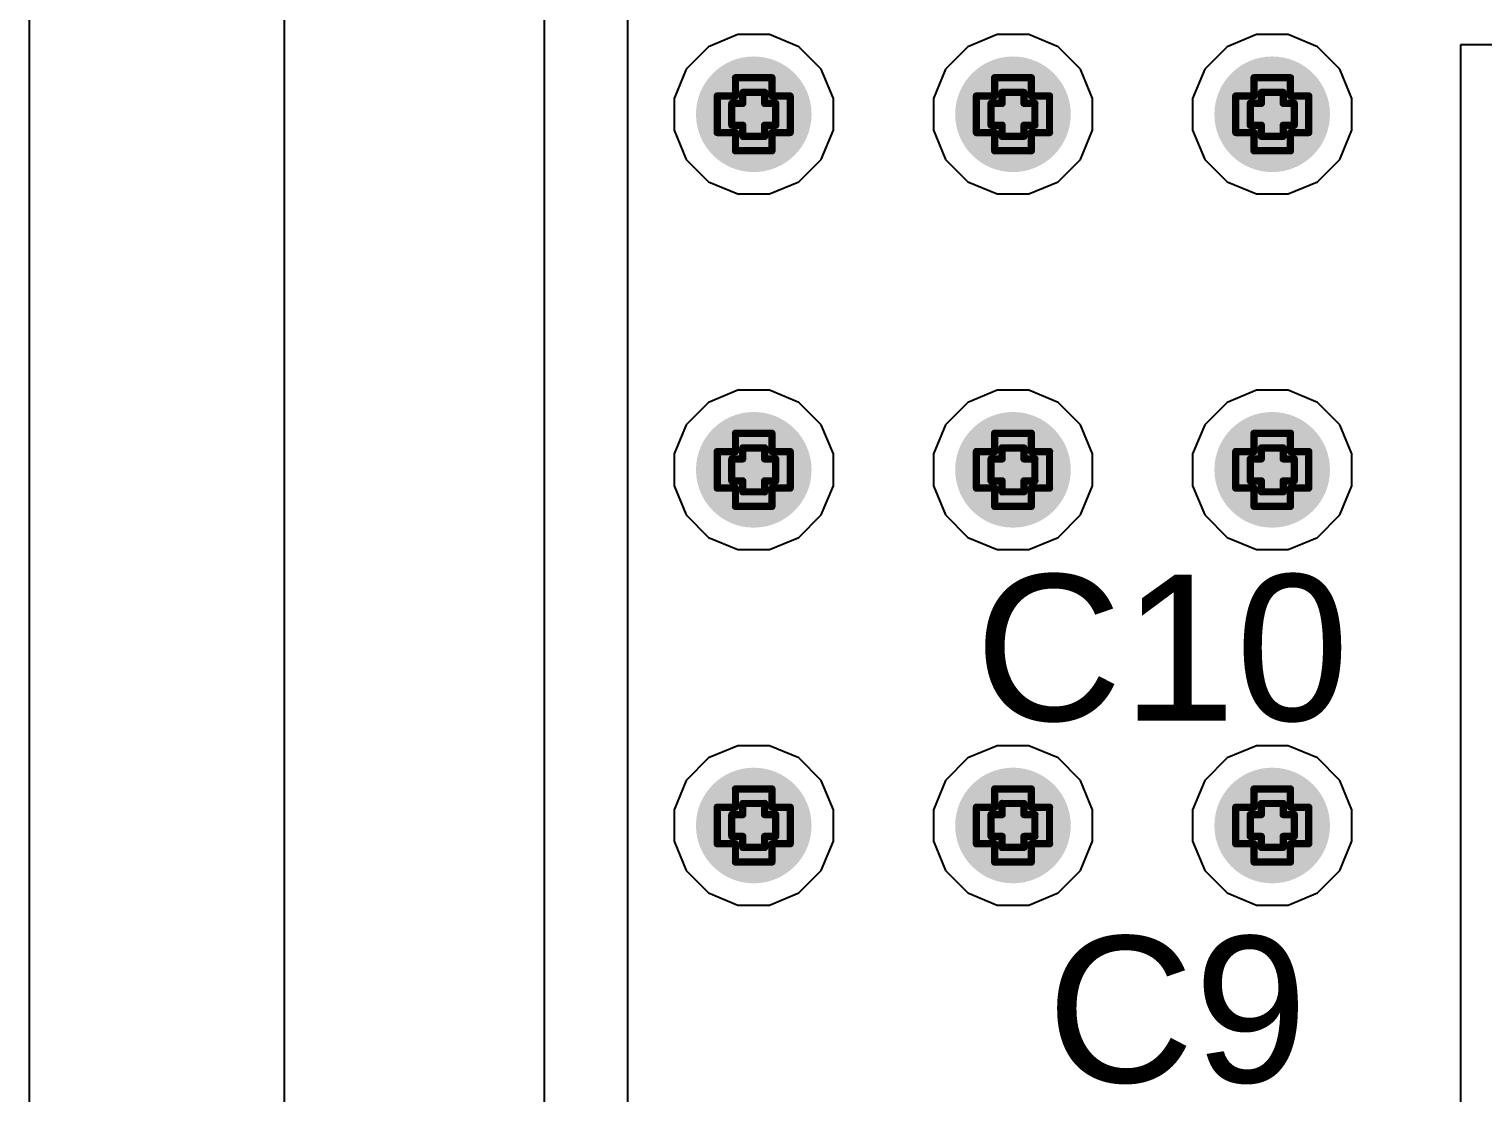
# Model space of a CAD drawing. Header units: inches. Extents: x -7 to 5163, y -3 to 5149.
# Drawn here: x 17.86 to 27.97, y 152.25 to 159.65 of the extents above; entities that cross this region are included whole.
import ezdxf

# ---------------------------------------------------------------- set-up
doc = ezdxf.new("R2010")
doc.units = ezdxf.units.IN
for name, color, linetype in [('Bottom Layer', 5, 'Continuous'), ('Bottom Solder', 6, 'Continuous'), ('Drill Drawing', 1, 'Continuous'), ('GND', 76, 'Continuous'), ('PWR', 16, 'Continuous'), ('Top Layer', 1, 'Continuous'), ('Top Overlay', 2, 'Continuous'), ('Top Solder', 216, 'Continuous'), ('Via Holes', 16, 'Continuous')]:
    doc.layers.add(name, color=color, linetype=linetype)
doc.styles.add('Arial', font='', dxfattribs={"height": 0.2})
doc.styles.get('Arial').set_extended_font_data('Arial')

msp = doc.modelspace()

# ---------------------------------------------------------------- hatches: boundary and pattern name
at = {"layer": 'Bottom Layer'}
h = msp.add_hatch(color=5, dxfattribs=at)
edge = h.paths.add_edge_path()
edge.add_arc((22.897, 159.055), 0.3, 0, 360)
h = msp.add_hatch(color=5, dxfattribs=at)
edge = h.paths.add_edge_path()
edge.add_arc((24.7, 159.055), 0.3, 0, 360)
h = msp.add_hatch(color=5, dxfattribs=at)
edge = h.paths.add_edge_path()
edge.add_arc((26.503, 159.055), 0.3, 0, 360)
h = msp.add_hatch(color=5, dxfattribs=at)
edge = h.paths.add_edge_path()
edge.add_arc((22.897, 156.583), 0.3, 0, 360)
h = msp.add_hatch(color=5, dxfattribs=at)
edge = h.paths.add_edge_path()
edge.add_arc((24.7, 156.583), 0.3, 0, 360)
h = msp.add_hatch(color=5, dxfattribs=at)
edge = h.paths.add_edge_path()
edge.add_arc((26.503, 156.583), 0.3, 0, 360)
h = msp.add_hatch(color=5, dxfattribs=at)
edge = h.paths.add_edge_path()
edge.add_arc((22.897, 154.11), 0.3, 0, 360)
h = msp.add_hatch(color=5, dxfattribs=at)
edge = h.paths.add_edge_path()
edge.add_arc((24.7, 154.11), 0.3, 0, 360)
h = msp.add_hatch(color=5, dxfattribs=at)
edge = h.paths.add_edge_path()
edge.add_arc((26.503, 154.11), 0.3, 0, 360)
at = {"layer": 'Bottom Solder'}
h = msp.add_hatch(color=6, dxfattribs=at)
edge = h.paths.add_edge_path()
edge.add_arc((22.897, 159.055), 0.402, 0, 360)
h = msp.add_hatch(color=6, dxfattribs=at)
edge = h.paths.add_edge_path()
edge.add_arc((24.7, 159.055), 0.402, 0, 360)
h = msp.add_hatch(color=6, dxfattribs=at)
edge = h.paths.add_edge_path()
edge.add_arc((26.503, 159.055), 0.402, 0, 360)
h = msp.add_hatch(color=6, dxfattribs=at)
edge = h.paths.add_edge_path()
edge.add_arc((22.897, 156.583), 0.402, 0, 360)
h = msp.add_hatch(color=6, dxfattribs=at)
edge = h.paths.add_edge_path()
edge.add_arc((24.7, 156.583), 0.402, 0, 360)
h = msp.add_hatch(color=6, dxfattribs=at)
edge = h.paths.add_edge_path()
edge.add_arc((26.503, 156.583), 0.402, 0, 360)
h = msp.add_hatch(color=6, dxfattribs=at)
edge = h.paths.add_edge_path()
edge.add_arc((22.897, 154.11), 0.402, 0, 360)
h = msp.add_hatch(color=6, dxfattribs=at)
edge = h.paths.add_edge_path()
edge.add_arc((24.7, 154.11), 0.402, 0, 360)
h = msp.add_hatch(color=6, dxfattribs=at)
edge = h.paths.add_edge_path()
edge.add_arc((26.503, 154.11), 0.402, 0, 360)
at = {"layer": 'GND'}
h = msp.add_hatch(color=76, dxfattribs=at)
edge = h.paths.add_edge_path()
edge.add_arc((22.897, 159.055), 0.3, 0, 360)
h = msp.add_hatch(color=76, dxfattribs=at)
edge = h.paths.add_edge_path()
edge.add_arc((24.7, 159.055), 0.3, 0, 360)
h = msp.add_hatch(color=76, dxfattribs=at)
edge = h.paths.add_edge_path()
edge.add_arc((26.503, 159.055), 0.3, 0, 360)
h = msp.add_hatch(color=76, dxfattribs=at)
edge = h.paths.add_edge_path()
edge.add_arc((22.897, 156.583), 0.3, 0, 360)
h = msp.add_hatch(color=76, dxfattribs=at)
edge = h.paths.add_edge_path()
edge.add_arc((24.7, 156.583), 0.3, 0, 360)
h = msp.add_hatch(color=76, dxfattribs=at)
edge = h.paths.add_edge_path()
edge.add_arc((26.503, 156.583), 0.3, 0, 360)
h = msp.add_hatch(color=76, dxfattribs=at)
edge = h.paths.add_edge_path()
edge.add_arc((22.897, 154.11), 0.3, 0, 360)
h = msp.add_hatch(color=76, dxfattribs=at)
edge = h.paths.add_edge_path()
edge.add_arc((24.7, 154.11), 0.3, 0, 360)
h = msp.add_hatch(color=76, dxfattribs=at)
edge = h.paths.add_edge_path()
edge.add_arc((26.503, 154.11), 0.3, 0, 360)
at = {"layer": 'PWR'}
h = msp.add_hatch(color=16, dxfattribs=at)
edge = h.paths.add_edge_path()
edge.add_arc((22.897, 159.055), 0.3, 0, 360)
h = msp.add_hatch(color=16, dxfattribs=at)
edge = h.paths.add_edge_path()
edge.add_arc((24.7, 159.055), 0.3, 0, 360)
h = msp.add_hatch(color=16, dxfattribs=at)
edge = h.paths.add_edge_path()
edge.add_arc((26.503, 159.055), 0.3, 0, 360)
h = msp.add_hatch(color=16, dxfattribs=at)
edge = h.paths.add_edge_path()
edge.add_arc((22.897, 156.583), 0.3, 0, 360)
h = msp.add_hatch(color=16, dxfattribs=at)
edge = h.paths.add_edge_path()
edge.add_arc((24.7, 156.583), 0.3, 0, 360)
h = msp.add_hatch(color=16, dxfattribs=at)
edge = h.paths.add_edge_path()
edge.add_arc((26.503, 156.583), 0.3, 0, 360)
h = msp.add_hatch(color=16, dxfattribs=at)
edge = h.paths.add_edge_path()
edge.add_arc((22.897, 154.11), 0.3, 0, 360)
h = msp.add_hatch(color=16, dxfattribs=at)
edge = h.paths.add_edge_path()
edge.add_arc((24.7, 154.11), 0.3, 0, 360)
h = msp.add_hatch(color=16, dxfattribs=at)
edge = h.paths.add_edge_path()
edge.add_arc((26.503, 154.11), 0.3, 0, 360)
at = {"layer": 'Top Layer'}
h = msp.add_hatch(color=1, dxfattribs=at)
edge = h.paths.add_edge_path()
edge.add_arc((22.897, 159.055), 0.3, 0, 360)
h = msp.add_hatch(color=1, dxfattribs=at)
edge = h.paths.add_edge_path()
edge.add_arc((24.7, 159.055), 0.3, 0, 360)
h = msp.add_hatch(color=1, dxfattribs=at)
edge = h.paths.add_edge_path()
edge.add_arc((26.503, 159.055), 0.3, 0, 360)
h = msp.add_hatch(color=1, dxfattribs=at)
edge = h.paths.add_edge_path()
edge.add_arc((22.897, 156.583), 0.3, 0, 360)
h = msp.add_hatch(color=1, dxfattribs=at)
edge = h.paths.add_edge_path()
edge.add_arc((24.7, 156.583), 0.3, 0, 360)
h = msp.add_hatch(color=1, dxfattribs=at)
edge = h.paths.add_edge_path()
edge.add_arc((26.503, 156.583), 0.3, 0, 360)
h = msp.add_hatch(color=1, dxfattribs=at)
edge = h.paths.add_edge_path()
edge.add_arc((22.897, 154.11), 0.3, 0, 360)
h = msp.add_hatch(color=1, dxfattribs=at)
edge = h.paths.add_edge_path()
edge.add_arc((24.7, 154.11), 0.3, 0, 360)
h = msp.add_hatch(color=1, dxfattribs=at)
edge = h.paths.add_edge_path()
edge.add_arc((26.503, 154.11), 0.3, 0, 360)
at = {"layer": 'Top Solder'}
h = msp.add_hatch(color=216, dxfattribs=at)
edge = h.paths.add_edge_path()
edge.add_arc((22.897, 159.055), 0.402, 0, 360)
h = msp.add_hatch(color=216, dxfattribs=at)
edge = h.paths.add_edge_path()
edge.add_arc((24.7, 159.055), 0.402, 0, 360)
h = msp.add_hatch(color=216, dxfattribs=at)
edge = h.paths.add_edge_path()
edge.add_arc((26.503, 159.055), 0.402, 0, 360)
h = msp.add_hatch(color=216, dxfattribs=at)
edge = h.paths.add_edge_path()
edge.add_arc((22.897, 156.583), 0.402, 0, 360)
h = msp.add_hatch(color=216, dxfattribs=at)
edge = h.paths.add_edge_path()
edge.add_arc((24.7, 156.583), 0.402, 0, 360)
h = msp.add_hatch(color=216, dxfattribs=at)
edge = h.paths.add_edge_path()
edge.add_arc((26.503, 156.583), 0.402, 0, 360)
h = msp.add_hatch(color=216, dxfattribs=at)
edge = h.paths.add_edge_path()
edge.add_arc((22.897, 154.11), 0.402, 0, 360)
h = msp.add_hatch(color=216, dxfattribs=at)
edge = h.paths.add_edge_path()
edge.add_arc((24.7, 154.11), 0.402, 0, 360)
h = msp.add_hatch(color=216, dxfattribs=at)
edge = h.paths.add_edge_path()
edge.add_arc((26.503, 154.11), 0.402, 0, 360)
at = {"layer": 'Via Holes'}
h = msp.add_hatch(color=7, dxfattribs=at)
edge = h.paths.add_edge_path()
edge.add_arc((22.897, 159.055), 0.15, 0, 360)
h = msp.add_hatch(color=7, dxfattribs=at)
edge = h.paths.add_edge_path()
edge.add_arc((24.7, 159.055), 0.15, 0, 360)
h = msp.add_hatch(color=7, dxfattribs=at)
edge = h.paths.add_edge_path()
edge.add_arc((26.503, 159.055), 0.15, 0, 360)
h = msp.add_hatch(color=7, dxfattribs=at)
edge = h.paths.add_edge_path()
edge.add_arc((22.897, 156.583), 0.15, 0, 360)
h = msp.add_hatch(color=7, dxfattribs=at)
edge = h.paths.add_edge_path()
edge.add_arc((24.7, 156.583), 0.15, 0, 360)
h = msp.add_hatch(color=7, dxfattribs=at)
edge = h.paths.add_edge_path()
edge.add_arc((26.503, 156.583), 0.15, 0, 360)
h = msp.add_hatch(color=7, dxfattribs=at)
edge = h.paths.add_edge_path()
edge.add_arc((22.897, 154.11), 0.15, 0, 360)
h = msp.add_hatch(color=7, dxfattribs=at)
edge = h.paths.add_edge_path()
edge.add_arc((24.7, 154.11), 0.15, 0, 360)
h = msp.add_hatch(color=7, dxfattribs=at)
edge = h.paths.add_edge_path()
edge.add_arc((26.503, 154.11), 0.15, 0, 360)

# ---------------------------------------------------------------- linework, layer by layer
at = {"layer": 'Bottom Layer'}
for p, q in [((52.705, 159.537), (27.813, 159.537)), ((27.813, 159.537), (27.813, 148.234))]:
    msp.add_line(p, q, dxfattribs=at)
at = {"layer": 'Drill Drawing', "const_width": 0.0508}
for points in [[(22.77, 159.182), (22.77, 159.309)], [(22.77, 159.309), (23.024, 159.309)], [(23.024, 159.182), (23.024, 159.309)], [(24.573, 159.182), (24.573, 159.309)], [(24.573, 159.309), (24.827, 159.309)], [(24.827, 159.182), (24.827, 159.309)], [(26.376, 159.182), (26.376, 159.309)], [(26.376, 159.309), (26.63, 159.309)], [(26.63, 159.182), (26.63, 159.309)], [(22.643, 158.928), (22.643, 159.182)], [(22.643, 159.182), (22.77, 159.182)], [(22.82, 159.131), (22.82, 159.207)], [(22.82, 159.207), (22.973, 159.207)], [(22.973, 159.131), (22.973, 159.207)], [(23.024, 159.182), (23.151, 159.182)], [(23.151, 158.928), (23.151, 159.182)], [(24.446, 158.928), (24.446, 159.182)], [(24.446, 159.182), (24.573, 159.182)], [(24.624, 159.131), (24.624, 159.207)], [(24.624, 159.207), (24.776, 159.207)], [(24.776, 159.131), (24.776, 159.207)], [(24.827, 159.182), (24.954, 159.182)], [(24.954, 158.928), (24.954, 159.182)], [(26.249, 158.928), (26.249, 159.182)], [(26.249, 159.182), (26.376, 159.182)], [(26.427, 159.131), (26.427, 159.207)], [(26.427, 159.207), (26.58, 159.207)], [(26.58, 159.131), (26.58, 159.207)], [(26.63, 159.182), (26.757, 159.182)], [(26.757, 158.928), (26.757, 159.182)], [(22.744, 158.979), (22.744, 159.131)], [(22.744, 159.131), (22.82, 159.131)], [(22.973, 159.131), (23.049, 159.131)], [(23.049, 158.979), (23.049, 159.131)], [(24.548, 158.979), (24.548, 159.131)], [(24.548, 159.131), (24.624, 159.131)], [(24.776, 159.131), (24.852, 159.131)], [(24.852, 158.979), (24.852, 159.131)], [(26.351, 158.979), (26.351, 159.131)], [(26.351, 159.131), (26.427, 159.131)], [(26.58, 159.131), (26.656, 159.131)], [(26.656, 158.979), (26.656, 159.131)], [(22.744, 158.979), (22.82, 158.979)], [(22.82, 158.902), (22.82, 158.979)], [(22.973, 158.979), (23.049, 158.979)], [(22.973, 158.902), (22.973, 158.979)], [(24.548, 158.979), (24.624, 158.979)], [(24.624, 158.902), (24.624, 158.979)], [(24.776, 158.979), (24.852, 158.979)], [(24.776, 158.902), (24.776, 158.979)], [(26.351, 158.979), (26.427, 158.979)], [(26.427, 158.902), (26.427, 158.979)], [(26.58, 158.979), (26.656, 158.979)], [(26.58, 158.902), (26.58, 158.979)], [(22.643, 158.928), (22.77, 158.928)], [(22.77, 158.801), (22.77, 158.928)], [(22.82, 158.902), (22.973, 158.902)], [(23.024, 158.928), (23.151, 158.928)], [(23.024, 158.801), (23.024, 158.928)], [(24.446, 158.928), (24.573, 158.928)], [(24.573, 158.801), (24.573, 158.928)], [(24.624, 158.902), (24.776, 158.902)], [(24.827, 158.928), (24.954, 158.928)], [(24.827, 158.801), (24.827, 158.928)], [(26.249, 158.928), (26.376, 158.928)], [(26.376, 158.801), (26.376, 158.928)], [(26.427, 158.902), (26.58, 158.902)], [(26.63, 158.928), (26.757, 158.928)], [(26.63, 158.801), (26.63, 158.928)], [(22.77, 158.801), (23.024, 158.801)], [(24.573, 158.801), (24.827, 158.801)], [(26.376, 158.801), (26.63, 158.801)], [(22.77, 156.71), (22.77, 156.837)], [(22.77, 156.837), (23.024, 156.837)], [(23.024, 156.71), (23.024, 156.837)], [(24.573, 156.71), (24.573, 156.837)], [(24.573, 156.837), (24.827, 156.837)], [(24.827, 156.71), (24.827, 156.837)], [(26.376, 156.71), (26.376, 156.837)], [(26.376, 156.837), (26.63, 156.837)], [(26.63, 156.71), (26.63, 156.837)], [(22.82, 156.659), (22.82, 156.735)], [(22.82, 156.735), (22.973, 156.735)], [(22.973, 156.659), (22.973, 156.735)], [(24.624, 156.659), (24.624, 156.735)], [(24.624, 156.735), (24.776, 156.735)], [(24.776, 156.659), (24.776, 156.735)], [(26.427, 156.659), (26.427, 156.735)], [(26.427, 156.735), (26.58, 156.735)], [(26.58, 156.659), (26.58, 156.735)], [(22.643, 156.456), (22.643, 156.71)], [(22.643, 156.71), (22.77, 156.71)], [(22.744, 156.506), (22.744, 156.659)], [(22.744, 156.659), (22.82, 156.659)], [(22.973, 156.659), (23.049, 156.659)], [(23.024, 156.71), (23.151, 156.71)], [(23.049, 156.506), (23.049, 156.659)], [(23.151, 156.456), (23.151, 156.71)], [(24.446, 156.456), (24.446, 156.71)], [(24.446, 156.71), (24.573, 156.71)], [(24.548, 156.506), (24.548, 156.659)], [(24.548, 156.659), (24.624, 156.659)], [(24.776, 156.659), (24.852, 156.659)], [(24.827, 156.71), (24.954, 156.71)], [(24.852, 156.506), (24.852, 156.659)], [(24.954, 156.456), (24.954, 156.71)], [(26.249, 156.456), (26.249, 156.71)], [(26.249, 156.71), (26.376, 156.71)], [(26.351, 156.506), (26.351, 156.659)], [(26.351, 156.659), (26.427, 156.659)], [(26.58, 156.659), (26.656, 156.659)], [(26.63, 156.71), (26.757, 156.71)], [(26.656, 156.506), (26.656, 156.659)], [(26.757, 156.456), (26.757, 156.71)], [(22.643, 156.456), (22.77, 156.456)], [(22.744, 156.506), (22.82, 156.506)], [(22.77, 156.329), (22.77, 156.456)], [(22.82, 156.43), (22.82, 156.506)], [(22.82, 156.43), (22.973, 156.43)], [(22.973, 156.506), (23.049, 156.506)], [(22.973, 156.43), (22.973, 156.506)], [(23.024, 156.456), (23.151, 156.456)], [(23.024, 156.329), (23.024, 156.456)], [(24.446, 156.456), (24.573, 156.456)], [(24.548, 156.506), (24.624, 156.506)], [(24.573, 156.329), (24.573, 156.456)], [(24.624, 156.43), (24.624, 156.506)], [(24.624, 156.43), (24.776, 156.43)], [(24.776, 156.506), (24.852, 156.506)], [(24.776, 156.43), (24.776, 156.506)], [(24.827, 156.456), (24.954, 156.456)], [(24.827, 156.329), (24.827, 156.456)], [(26.249, 156.456), (26.376, 156.456)], [(26.351, 156.506), (26.427, 156.506)], [(26.376, 156.329), (26.376, 156.456)], [(26.427, 156.43), (26.427, 156.506)], [(26.427, 156.43), (26.58, 156.43)], [(26.58, 156.506), (26.656, 156.506)], [(26.58, 156.43), (26.58, 156.506)], [(26.63, 156.456), (26.757, 156.456)], [(26.63, 156.329), (26.63, 156.456)], [(22.77, 156.329), (23.024, 156.329)], [(24.573, 156.329), (24.827, 156.329)], [(26.376, 156.329), (26.63, 156.329)], [(22.77, 154.237), (22.77, 154.364)], [(22.77, 154.364), (23.024, 154.364)], [(23.024, 154.237), (23.024, 154.364)], [(24.573, 154.237), (24.573, 154.364)], [(24.573, 154.364), (24.827, 154.364)], [(24.827, 154.237), (24.827, 154.364)], [(26.376, 154.237), (26.376, 154.364)], [(26.376, 154.364), (26.63, 154.364)], [(26.63, 154.237), (26.63, 154.364)], [(22.643, 153.983), (22.643, 154.237)], [(22.643, 154.237), (22.77, 154.237)], [(22.82, 154.186), (22.82, 154.263)], [(22.82, 154.263), (22.973, 154.263)], [(22.973, 154.186), (22.973, 154.263)], [(23.024, 154.237), (23.151, 154.237)], [(23.151, 153.983), (23.151, 154.237)], [(24.446, 153.983), (24.446, 154.237)], [(24.446, 154.237), (24.573, 154.237)], [(24.624, 154.186), (24.624, 154.263)], [(24.624, 154.263), (24.776, 154.263)], [(24.776, 154.186), (24.776, 154.263)], [(24.827, 154.237), (24.954, 154.237)], [(24.954, 153.983), (24.954, 154.237)], [(26.249, 153.983), (26.249, 154.237)], [(26.249, 154.237), (26.376, 154.237)], [(26.427, 154.186), (26.427, 154.263)], [(26.427, 154.263), (26.58, 154.263)], [(26.58, 154.186), (26.58, 154.263)], [(26.63, 154.237), (26.757, 154.237)], [(26.757, 153.983), (26.757, 154.237)], [(22.744, 154.034), (22.744, 154.186)], [(22.744, 154.186), (22.82, 154.186)], [(22.973, 154.186), (23.049, 154.186)], [(23.049, 154.034), (23.049, 154.186)], [(24.548, 154.034), (24.548, 154.186)], [(24.548, 154.186), (24.624, 154.186)], [(24.776, 154.186), (24.852, 154.186)], [(24.852, 154.034), (24.852, 154.186)], [(26.351, 154.034), (26.351, 154.186)], [(26.351, 154.186), (26.427, 154.186)], [(26.58, 154.186), (26.656, 154.186)], [(26.656, 154.034), (26.656, 154.186)], [(22.744, 154.034), (22.82, 154.034)], [(22.82, 153.958), (22.82, 154.034)], [(22.973, 154.034), (23.049, 154.034)], [(22.973, 153.958), (22.973, 154.034)], [(24.548, 154.034), (24.624, 154.034)], [(24.624, 153.958), (24.624, 154.034)], [(24.776, 154.034), (24.852, 154.034)], [(24.776, 153.958), (24.776, 154.034)], [(26.351, 154.034), (26.427, 154.034)], [(26.427, 153.958), (26.427, 154.034)], [(26.58, 154.034), (26.656, 154.034)], [(26.58, 153.958), (26.58, 154.034)], [(22.643, 153.983), (22.77, 153.983)], [(22.77, 153.856), (22.77, 153.983)], [(22.82, 153.958), (22.973, 153.958)], [(23.024, 153.983), (23.151, 153.983)], [(23.024, 153.856), (23.024, 153.983)], [(24.446, 153.983), (24.573, 153.983)], [(24.573, 153.856), (24.573, 153.983)], [(24.624, 153.958), (24.776, 153.958)], [(24.827, 153.983), (24.954, 153.983)], [(24.827, 153.856), (24.827, 153.983)], [(26.249, 153.983), (26.376, 153.983)], [(26.376, 153.856), (26.376, 153.983)], [(26.427, 153.958), (26.58, 153.958)], [(26.63, 153.983), (26.757, 153.983)], [(26.63, 153.856), (26.63, 153.983)], [(22.77, 153.856), (23.024, 153.856)], [(24.573, 153.856), (24.827, 153.856)], [(26.376, 153.856), (26.63, 153.856)]]:
    msp.add_lwpolyline(points, dxfattribs=at)
at = {"layer": 'Drill Drawing', "const_width": 0.0254}
for points in [[(22.757, 159.309, 1), (22.782, 159.309, 1)], [(22.757, 159.309, 1), (22.782, 159.309, 1)], [(23.011, 159.309, 1), (23.036, 159.309, 1)], [(23.011, 159.309, 1), (23.036, 159.309, 1)], [(24.56, 159.309, 1), (24.586, 159.309, 1)], [(24.56, 159.309, 1), (24.586, 159.309, 1)], [(24.814, 159.309, 1), (24.84, 159.309, 1)], [(24.814, 159.309, 1), (24.84, 159.309, 1)], [(26.364, 159.309, 1), (26.389, 159.309, 1)], [(26.364, 159.309, 1), (26.389, 159.309, 1)], [(26.618, 159.309, 1), (26.643, 159.309, 1)], [(26.618, 159.309, 1), (26.643, 159.309, 1)], [(22.63, 159.182, 1), (22.655, 159.182, 1)], [(22.63, 159.182, 1), (22.655, 159.182, 1)], [(22.757, 159.182, 1), (22.782, 159.182, 1)], [(22.757, 159.182, 1), (22.782, 159.182, 1)], [(22.808, 159.207, 1), (22.833, 159.207, 1)], [(22.808, 159.207, 1), (22.833, 159.207, 1)], [(22.96, 159.207, 1), (22.986, 159.207, 1)], [(22.96, 159.207, 1), (22.986, 159.207, 1)], [(23.011, 159.182, 1), (23.036, 159.182, 1)], [(23.011, 159.182, 1), (23.036, 159.182, 1)], [(23.138, 159.182, 1), (23.163, 159.182, 1)], [(23.138, 159.182, 1), (23.163, 159.182, 1)], [(24.433, 159.182, 1), (24.459, 159.182, 1)], [(24.433, 159.182, 1), (24.459, 159.182, 1)], [(24.56, 159.182, 1), (24.586, 159.182, 1)], [(24.56, 159.182, 1), (24.586, 159.182, 1)], [(24.611, 159.207, 1), (24.637, 159.207, 1)], [(24.611, 159.207, 1), (24.637, 159.207, 1)], [(24.764, 159.207, 1), (24.789, 159.207, 1)], [(24.764, 159.207, 1), (24.789, 159.207, 1)], [(24.814, 159.182, 1), (24.84, 159.182, 1)], [(24.814, 159.182, 1), (24.84, 159.182, 1)], [(24.941, 159.182, 1), (24.967, 159.182, 1)], [(24.941, 159.182, 1), (24.967, 159.182, 1)], [(26.237, 159.182, 1), (26.262, 159.182, 1)], [(26.237, 159.182, 1), (26.262, 159.182, 1)], [(26.364, 159.182, 1), (26.389, 159.182, 1)], [(26.364, 159.182, 1), (26.389, 159.182, 1)], [(26.415, 159.207, 1), (26.44, 159.207, 1)], [(26.415, 159.207, 1), (26.44, 159.207, 1)], [(26.567, 159.207, 1), (26.592, 159.207, 1)], [(26.567, 159.207, 1), (26.592, 159.207, 1)], [(26.618, 159.182, 1), (26.643, 159.182, 1)], [(26.618, 159.182, 1), (26.643, 159.182, 1)], [(26.745, 159.182, 1), (26.77, 159.182, 1)], [(26.745, 159.182, 1), (26.77, 159.182, 1)], [(22.732, 159.131, 1), (22.757, 159.131, 1)], [(22.732, 159.131, 1), (22.757, 159.131, 1)], [(22.808, 159.131, 1), (22.833, 159.131, 1)], [(22.808, 159.131, 1), (22.833, 159.131, 1)], [(22.96, 159.131, 1), (22.986, 159.131, 1)], [(22.96, 159.131, 1), (22.986, 159.131, 1)], [(23.036, 159.131, 1), (23.062, 159.131, 1)], [(23.036, 159.131, 1), (23.062, 159.131, 1)], [(24.535, 159.131, 1), (24.56, 159.131, 1)], [(24.535, 159.131, 1), (24.56, 159.131, 1)], [(24.611, 159.131, 1), (24.637, 159.131, 1)], [(24.611, 159.131, 1), (24.637, 159.131, 1)], [(24.764, 159.131, 1), (24.789, 159.131, 1)], [(24.764, 159.131, 1), (24.789, 159.131, 1)], [(24.84, 159.131, 1), (24.865, 159.131, 1)], [(24.84, 159.131, 1), (24.865, 159.131, 1)], [(26.338, 159.131, 1), (26.364, 159.131, 1)], [(26.338, 159.131, 1), (26.364, 159.131, 1)], [(26.415, 159.131, 1), (26.44, 159.131, 1)], [(26.415, 159.131, 1), (26.44, 159.131, 1)], [(26.567, 159.131, 1), (26.592, 159.131, 1)], [(26.567, 159.131, 1), (26.592, 159.131, 1)], [(26.643, 159.131, 1), (26.669, 159.131, 1)], [(26.643, 159.131, 1), (26.669, 159.131, 1)], [(22.732, 158.979, 1), (22.757, 158.979, 1)], [(22.732, 158.979, 1), (22.757, 158.979, 1)], [(22.808, 158.979, 1), (22.833, 158.979, 1)], [(22.808, 158.979, 1), (22.833, 158.979, 1)], [(22.96, 158.979, 1), (22.986, 158.979, 1)], [(22.96, 158.979, 1), (22.986, 158.979, 1)], [(23.036, 158.979, 1), (23.062, 158.979, 1)], [(23.036, 158.979, 1), (23.062, 158.979, 1)], [(24.535, 158.979, 1), (24.56, 158.979, 1)], [(24.535, 158.979, 1), (24.56, 158.979, 1)], [(24.611, 158.979, 1), (24.637, 158.979, 1)], [(24.611, 158.979, 1), (24.637, 158.979, 1)], [(24.764, 158.979, 1), (24.789, 158.979, 1)], [(24.764, 158.979, 1), (24.789, 158.979, 1)], [(24.84, 158.979, 1), (24.865, 158.979, 1)], [(24.84, 158.979, 1), (24.865, 158.979, 1)], [(26.338, 158.979, 1), (26.364, 158.979, 1)], [(26.338, 158.979, 1), (26.364, 158.979, 1)], [(26.415, 158.979, 1), (26.44, 158.979, 1)], [(26.415, 158.979, 1), (26.44, 158.979, 1)], [(26.567, 158.979, 1), (26.592, 158.979, 1)], [(26.567, 158.979, 1), (26.592, 158.979, 1)], [(26.643, 158.979, 1), (26.669, 158.979, 1)], [(26.643, 158.979, 1), (26.669, 158.979, 1)], [(22.63, 158.928, 1), (22.655, 158.928, 1)], [(22.63, 158.928, 1), (22.655, 158.928, 1)], [(22.757, 158.928, 1), (22.782, 158.928, 1)], [(22.757, 158.928, 1), (22.782, 158.928, 1)], [(22.808, 158.902, 1), (22.833, 158.902, 1)], [(22.808, 158.902, 1), (22.833, 158.902, 1)], [(22.96, 158.902, 1), (22.986, 158.902, 1)], [(22.96, 158.902, 1), (22.986, 158.902, 1)], [(23.011, 158.928, 1), (23.036, 158.928, 1)], [(23.011, 158.928, 1), (23.036, 158.928, 1)], [(23.138, 158.928, 1), (23.163, 158.928, 1)], [(23.138, 158.928, 1), (23.163, 158.928, 1)], [(24.433, 158.928, 1), (24.459, 158.928, 1)], [(24.433, 158.928, 1), (24.459, 158.928, 1)], [(24.56, 158.928, 1), (24.586, 158.928, 1)], [(24.56, 158.928, 1), (24.586, 158.928, 1)], [(24.611, 158.902, 1), (24.637, 158.902, 1)], [(24.611, 158.902, 1), (24.637, 158.902, 1)], [(24.764, 158.902, 1), (24.789, 158.902, 1)], [(24.764, 158.902, 1), (24.789, 158.902, 1)], [(24.814, 158.928, 1), (24.84, 158.928, 1)], [(24.814, 158.928, 1), (24.84, 158.928, 1)], [(24.941, 158.928, 1), (24.967, 158.928, 1)], [(24.941, 158.928, 1), (24.967, 158.928, 1)], [(26.237, 158.928, 1), (26.262, 158.928, 1)], [(26.237, 158.928, 1), (26.262, 158.928, 1)], [(26.364, 158.928, 1), (26.389, 158.928, 1)], [(26.364, 158.928, 1), (26.389, 158.928, 1)], [(26.415, 158.902, 1), (26.44, 158.902, 1)], [(26.415, 158.902, 1), (26.44, 158.902, 1)], [(26.567, 158.902, 1), (26.592, 158.902, 1)], [(26.567, 158.902, 1), (26.592, 158.902, 1)], [(26.618, 158.928, 1), (26.643, 158.928, 1)], [(26.618, 158.928, 1), (26.643, 158.928, 1)], [(26.745, 158.928, 1), (26.77, 158.928, 1)], [(26.745, 158.928, 1), (26.77, 158.928, 1)], [(22.757, 158.801, 1), (22.782, 158.801, 1)], [(22.757, 158.801, 1), (22.782, 158.801, 1)], [(23.011, 158.801, 1), (23.036, 158.801, 1)], [(23.011, 158.801, 1), (23.036, 158.801, 1)], [(24.56, 158.801, 1), (24.586, 158.801, 1)], [(24.56, 158.801, 1), (24.586, 158.801, 1)], [(24.814, 158.801, 1), (24.84, 158.801, 1)], [(24.814, 158.801, 1), (24.84, 158.801, 1)], [(26.364, 158.801, 1), (26.389, 158.801, 1)], [(26.364, 158.801, 1), (26.389, 158.801, 1)], [(26.618, 158.801, 1), (26.643, 158.801, 1)], [(26.618, 158.801, 1), (26.643, 158.801, 1)], [(22.757, 156.837, 1), (22.782, 156.837, 1)], [(22.757, 156.837, 1), (22.782, 156.837, 1)], [(23.011, 156.837, 1), (23.036, 156.837, 1)], [(23.011, 156.837, 1), (23.036, 156.837, 1)], [(24.56, 156.837, 1), (24.586, 156.837, 1)], [(24.56, 156.837, 1), (24.586, 156.837, 1)], [(24.814, 156.837, 1), (24.84, 156.837, 1)], [(24.814, 156.837, 1), (24.84, 156.837, 1)], [(26.364, 156.837, 1), (26.389, 156.837, 1)], [(26.364, 156.837, 1), (26.389, 156.837, 1)], [(26.618, 156.837, 1), (26.643, 156.837, 1)], [(26.618, 156.837, 1), (26.643, 156.837, 1)], [(22.808, 156.735, 1), (22.833, 156.735, 1)], [(22.808, 156.735, 1), (22.833, 156.735, 1)], [(22.96, 156.735, 1), (22.986, 156.735, 1)], [(22.96, 156.735, 1), (22.986, 156.735, 1)], [(24.611, 156.735, 1), (24.637, 156.735, 1)], [(24.611, 156.735, 1), (24.637, 156.735, 1)], [(24.764, 156.735, 1), (24.789, 156.735, 1)], [(24.764, 156.735, 1), (24.789, 156.735, 1)], [(26.415, 156.735, 1), (26.44, 156.735, 1)], [(26.415, 156.735, 1), (26.44, 156.735, 1)], [(26.567, 156.735, 1), (26.592, 156.735, 1)], [(26.567, 156.735, 1), (26.592, 156.735, 1)], [(22.63, 156.71, 1), (22.655, 156.71, 1)], [(22.63, 156.71, 1), (22.655, 156.71, 1)], [(22.732, 156.659, 1), (22.757, 156.659, 1)], [(22.732, 156.659, 1), (22.757, 156.659, 1)], [(22.757, 156.71, 1), (22.782, 156.71, 1)], [(22.757, 156.71, 1), (22.782, 156.71, 1)], [(22.808, 156.659, 1), (22.833, 156.659, 1)], [(22.808, 156.659, 1), (22.833, 156.659, 1)], [(22.96, 156.659, 1), (22.986, 156.659, 1)], [(22.96, 156.659, 1), (22.986, 156.659, 1)], [(23.011, 156.71, 1), (23.036, 156.71, 1)], [(23.011, 156.71, 1), (23.036, 156.71, 1)], [(23.036, 156.659, 1), (23.062, 156.659, 1)], [(23.036, 156.659, 1), (23.062, 156.659, 1)], [(23.138, 156.71, 1), (23.163, 156.71, 1)], [(23.138, 156.71, 1), (23.163, 156.71, 1)], [(24.433, 156.71, 1), (24.459, 156.71, 1)], [(24.433, 156.71, 1), (24.459, 156.71, 1)], [(24.535, 156.659, 1), (24.56, 156.659, 1)], [(24.535, 156.659, 1), (24.56, 156.659, 1)], [(24.56, 156.71, 1), (24.586, 156.71, 1)], [(24.56, 156.71, 1), (24.586, 156.71, 1)], [(24.611, 156.659, 1), (24.637, 156.659, 1)], [(24.611, 156.659, 1), (24.637, 156.659, 1)], [(24.764, 156.659, 1), (24.789, 156.659, 1)], [(24.764, 156.659, 1), (24.789, 156.659, 1)], [(24.814, 156.71, 1), (24.84, 156.71, 1)], [(24.814, 156.71, 1), (24.84, 156.71, 1)], [(24.84, 156.659, 1), (24.865, 156.659, 1)], [(24.84, 156.659, 1), (24.865, 156.659, 1)], [(24.941, 156.71, 1), (24.967, 156.71, 1)], [(24.941, 156.71, 1), (24.967, 156.71, 1)], [(26.237, 156.71, 1), (26.262, 156.71, 1)], [(26.237, 156.71, 1), (26.262, 156.71, 1)], [(26.338, 156.659, 1), (26.364, 156.659, 1)], [(26.338, 156.659, 1), (26.364, 156.659, 1)], [(26.364, 156.71, 1), (26.389, 156.71, 1)], [(26.364, 156.71, 1), (26.389, 156.71, 1)], [(26.415, 156.659, 1), (26.44, 156.659, 1)], [(26.415, 156.659, 1), (26.44, 156.659, 1)], [(26.567, 156.659, 1), (26.592, 156.659, 1)], [(26.567, 156.659, 1), (26.592, 156.659, 1)], [(26.618, 156.71, 1), (26.643, 156.71, 1)], [(26.618, 156.71, 1), (26.643, 156.71, 1)], [(26.643, 156.659, 1), (26.669, 156.659, 1)], [(26.643, 156.659, 1), (26.669, 156.659, 1)], [(26.745, 156.71, 1), (26.77, 156.71, 1)], [(26.745, 156.71, 1), (26.77, 156.71, 1)], [(22.63, 156.456, 1), (22.655, 156.456, 1)], [(22.63, 156.456, 1), (22.655, 156.456, 1)], [(22.732, 156.506, 1), (22.757, 156.506, 1)], [(22.732, 156.506, 1), (22.757, 156.506, 1)], [(22.757, 156.456, 1), (22.782, 156.456, 1)], [(22.757, 156.456, 1), (22.782, 156.456, 1)], [(22.808, 156.506, 1), (22.833, 156.506, 1)], [(22.808, 156.506, 1), (22.833, 156.506, 1)], [(22.808, 156.43, 1), (22.833, 156.43, 1)], [(22.808, 156.43, 1), (22.833, 156.43, 1)], [(22.96, 156.506, 1), (22.986, 156.506, 1)], [(22.96, 156.506, 1), (22.986, 156.506, 1)], [(22.96, 156.43, 1), (22.986, 156.43, 1)], [(22.96, 156.43, 1), (22.986, 156.43, 1)], [(23.011, 156.456, 1), (23.036, 156.456, 1)], [(23.011, 156.456, 1), (23.036, 156.456, 1)], [(23.036, 156.506, 1), (23.062, 156.506, 1)], [(23.036, 156.506, 1), (23.062, 156.506, 1)], [(23.138, 156.456, 1), (23.163, 156.456, 1)], [(23.138, 156.456, 1), (23.163, 156.456, 1)], [(24.433, 156.456, 1), (24.459, 156.456, 1)], [(24.433, 156.456, 1), (24.459, 156.456, 1)], [(24.535, 156.506, 1), (24.56, 156.506, 1)], [(24.535, 156.506, 1), (24.56, 156.506, 1)], [(24.56, 156.456, 1), (24.586, 156.456, 1)], [(24.56, 156.456, 1), (24.586, 156.456, 1)], [(24.611, 156.506, 1), (24.637, 156.506, 1)], [(24.611, 156.506, 1), (24.637, 156.506, 1)], [(24.611, 156.43, 1), (24.637, 156.43, 1)], [(24.611, 156.43, 1), (24.637, 156.43, 1)], [(24.764, 156.506, 1), (24.789, 156.506, 1)], [(24.764, 156.506, 1), (24.789, 156.506, 1)], [(24.764, 156.43, 1), (24.789, 156.43, 1)], [(24.764, 156.43, 1), (24.789, 156.43, 1)], [(24.814, 156.456, 1), (24.84, 156.456, 1)], [(24.814, 156.456, 1), (24.84, 156.456, 1)], [(24.84, 156.506, 1), (24.865, 156.506, 1)], [(24.84, 156.506, 1), (24.865, 156.506, 1)], [(24.941, 156.456, 1), (24.967, 156.456, 1)], [(24.941, 156.456, 1), (24.967, 156.456, 1)], [(26.237, 156.456, 1), (26.262, 156.456, 1)], [(26.237, 156.456, 1), (26.262, 156.456, 1)], [(26.338, 156.506, 1), (26.364, 156.506, 1)], [(26.338, 156.506, 1), (26.364, 156.506, 1)], [(26.364, 156.456, 1), (26.389, 156.456, 1)], [(26.364, 156.456, 1), (26.389, 156.456, 1)], [(26.415, 156.506, 1), (26.44, 156.506, 1)], [(26.415, 156.506, 1), (26.44, 156.506, 1)], [(26.415, 156.43, 1), (26.44, 156.43, 1)], [(26.415, 156.43, 1), (26.44, 156.43, 1)], [(26.567, 156.506, 1), (26.592, 156.506, 1)], [(26.567, 156.506, 1), (26.592, 156.506, 1)], [(26.567, 156.43, 1), (26.592, 156.43, 1)], [(26.567, 156.43, 1), (26.592, 156.43, 1)], [(26.618, 156.456, 1), (26.643, 156.456, 1)], [(26.618, 156.456, 1), (26.643, 156.456, 1)], [(26.643, 156.506, 1), (26.669, 156.506, 1)], [(26.643, 156.506, 1), (26.669, 156.506, 1)], [(26.745, 156.456, 1), (26.77, 156.456, 1)], [(26.745, 156.456, 1), (26.77, 156.456, 1)], [(22.757, 156.329, 1), (22.782, 156.329, 1)], [(22.757, 156.329, 1), (22.782, 156.329, 1)], [(23.011, 156.329, 1), (23.036, 156.329, 1)], [(23.011, 156.329, 1), (23.036, 156.329, 1)], [(24.56, 156.329, 1), (24.586, 156.329, 1)], [(24.56, 156.329, 1), (24.586, 156.329, 1)], [(24.814, 156.329, 1), (24.84, 156.329, 1)], [(24.814, 156.329, 1), (24.84, 156.329, 1)], [(26.364, 156.329, 1), (26.389, 156.329, 1)], [(26.364, 156.329, 1), (26.389, 156.329, 1)], [(26.618, 156.329, 1), (26.643, 156.329, 1)], [(26.618, 156.329, 1), (26.643, 156.329, 1)], [(22.757, 154.364, 1), (22.782, 154.364, 1)], [(22.757, 154.364, 1), (22.782, 154.364, 1)], [(23.011, 154.364, 1), (23.036, 154.364, 1)], [(23.011, 154.364, 1), (23.036, 154.364, 1)], [(24.56, 154.364, 1), (24.586, 154.364, 1)], [(24.56, 154.364, 1), (24.586, 154.364, 1)], [(24.814, 154.364, 1), (24.84, 154.364, 1)], [(24.814, 154.364, 1), (24.84, 154.364, 1)], [(26.364, 154.364, 1), (26.389, 154.364, 1)], [(26.364, 154.364, 1), (26.389, 154.364, 1)], [(26.618, 154.364, 1), (26.643, 154.364, 1)], [(26.618, 154.364, 1), (26.643, 154.364, 1)], [(22.63, 154.237, 1), (22.655, 154.237, 1)], [(22.63, 154.237, 1), (22.655, 154.237, 1)], [(22.757, 154.237, 1), (22.782, 154.237, 1)], [(22.757, 154.237, 1), (22.782, 154.237, 1)], [(22.808, 154.263, 1), (22.833, 154.263, 1)], [(22.808, 154.263, 1), (22.833, 154.263, 1)], [(22.96, 154.263, 1), (22.986, 154.263, 1)], [(22.96, 154.263, 1), (22.986, 154.263, 1)], [(23.011, 154.237, 1), (23.036, 154.237, 1)], [(23.011, 154.237, 1), (23.036, 154.237, 1)], [(23.138, 154.237, 1), (23.163, 154.237, 1)], [(23.138, 154.237, 1), (23.163, 154.237, 1)], [(24.433, 154.237, 1), (24.459, 154.237, 1)], [(24.433, 154.237, 1), (24.459, 154.237, 1)], [(24.56, 154.237, 1), (24.586, 154.237, 1)], [(24.56, 154.237, 1), (24.586, 154.237, 1)], [(24.611, 154.263, 1), (24.637, 154.263, 1)], [(24.611, 154.263, 1), (24.637, 154.263, 1)], [(24.764, 154.263, 1), (24.789, 154.263, 1)], [(24.764, 154.263, 1), (24.789, 154.263, 1)], [(24.814, 154.237, 1), (24.84, 154.237, 1)], [(24.814, 154.237, 1), (24.84, 154.237, 1)], [(24.941, 154.237, 1), (24.967, 154.237, 1)], [(24.941, 154.237, 1), (24.967, 154.237, 1)], [(26.237, 154.237, 1), (26.262, 154.237, 1)], [(26.237, 154.237, 1), (26.262, 154.237, 1)], [(26.364, 154.237, 1), (26.389, 154.237, 1)], [(26.364, 154.237, 1), (26.389, 154.237, 1)], [(26.415, 154.263, 1), (26.44, 154.263, 1)], [(26.415, 154.263, 1), (26.44, 154.263, 1)], [(26.567, 154.263, 1), (26.592, 154.263, 1)], [(26.567, 154.263, 1), (26.592, 154.263, 1)], [(26.618, 154.237, 1), (26.643, 154.237, 1)], [(26.618, 154.237, 1), (26.643, 154.237, 1)], [(26.745, 154.237, 1), (26.77, 154.237, 1)], [(26.745, 154.237, 1), (26.77, 154.237, 1)], [(22.732, 154.186, 1), (22.757, 154.186, 1)], [(22.732, 154.186, 1), (22.757, 154.186, 1)], [(22.808, 154.186, 1), (22.833, 154.186, 1)], [(22.808, 154.186, 1), (22.833, 154.186, 1)], [(22.96, 154.186, 1), (22.986, 154.186, 1)], [(22.96, 154.186, 1), (22.986, 154.186, 1)], [(23.036, 154.186, 1), (23.062, 154.186, 1)], [(23.036, 154.186, 1), (23.062, 154.186, 1)], [(24.535, 154.186, 1), (24.56, 154.186, 1)], [(24.535, 154.186, 1), (24.56, 154.186, 1)], [(24.611, 154.186, 1), (24.637, 154.186, 1)], [(24.611, 154.186, 1), (24.637, 154.186, 1)], [(24.764, 154.186, 1), (24.789, 154.186, 1)], [(24.764, 154.186, 1), (24.789, 154.186, 1)], [(24.84, 154.186, 1), (24.865, 154.186, 1)], [(24.84, 154.186, 1), (24.865, 154.186, 1)], [(26.338, 154.186, 1), (26.364, 154.186, 1)], [(26.338, 154.186, 1), (26.364, 154.186, 1)], [(26.415, 154.186, 1), (26.44, 154.186, 1)], [(26.415, 154.186, 1), (26.44, 154.186, 1)], [(26.567, 154.186, 1), (26.592, 154.186, 1)], [(26.567, 154.186, 1), (26.592, 154.186, 1)], [(26.643, 154.186, 1), (26.669, 154.186, 1)], [(26.643, 154.186, 1), (26.669, 154.186, 1)], [(22.732, 154.034, 1), (22.757, 154.034, 1)], [(22.732, 154.034, 1), (22.757, 154.034, 1)], [(22.808, 154.034, 1), (22.833, 154.034, 1)], [(22.808, 154.034, 1), (22.833, 154.034, 1)], [(22.96, 154.034, 1), (22.986, 154.034, 1)], [(22.96, 154.034, 1), (22.986, 154.034, 1)], [(23.036, 154.034, 1), (23.062, 154.034, 1)], [(23.036, 154.034, 1), (23.062, 154.034, 1)], [(24.535, 154.034, 1), (24.56, 154.034, 1)], [(24.535, 154.034, 1), (24.56, 154.034, 1)], [(24.611, 154.034, 1), (24.637, 154.034, 1)], [(24.611, 154.034, 1), (24.637, 154.034, 1)], [(24.764, 154.034, 1), (24.789, 154.034, 1)], [(24.764, 154.034, 1), (24.789, 154.034, 1)], [(24.84, 154.034, 1), (24.865, 154.034, 1)], [(24.84, 154.034, 1), (24.865, 154.034, 1)], [(26.338, 154.034, 1), (26.364, 154.034, 1)], [(26.338, 154.034, 1), (26.364, 154.034, 1)], [(26.415, 154.034, 1), (26.44, 154.034, 1)], [(26.415, 154.034, 1), (26.44, 154.034, 1)], [(26.567, 154.034, 1), (26.592, 154.034, 1)], [(26.567, 154.034, 1), (26.592, 154.034, 1)], [(26.643, 154.034, 1), (26.669, 154.034, 1)], [(26.643, 154.034, 1), (26.669, 154.034, 1)], [(22.63, 153.983, 1), (22.655, 153.983, 1)], [(22.63, 153.983, 1), (22.655, 153.983, 1)], [(22.757, 153.983, 1), (22.782, 153.983, 1)], [(22.757, 153.983, 1), (22.782, 153.983, 1)], [(22.808, 153.958, 1), (22.833, 153.958, 1)], [(22.808, 153.958, 1), (22.833, 153.958, 1)], [(22.96, 153.958, 1), (22.986, 153.958, 1)], [(22.96, 153.958, 1), (22.986, 153.958, 1)], [(23.011, 153.983, 1), (23.036, 153.983, 1)], [(23.011, 153.983, 1), (23.036, 153.983, 1)], [(23.138, 153.983, 1), (23.163, 153.983, 1)], [(23.138, 153.983, 1), (23.163, 153.983, 1)], [(24.433, 153.983, 1), (24.459, 153.983, 1)], [(24.433, 153.983, 1), (24.459, 153.983, 1)], [(24.56, 153.983, 1), (24.586, 153.983, 1)], [(24.56, 153.983, 1), (24.586, 153.983, 1)], [(24.611, 153.958, 1), (24.637, 153.958, 1)], [(24.611, 153.958, 1), (24.637, 153.958, 1)], [(24.764, 153.958, 1), (24.789, 153.958, 1)], [(24.764, 153.958, 1), (24.789, 153.958, 1)], [(24.814, 153.983, 1), (24.84, 153.983, 1)], [(24.814, 153.983, 1), (24.84, 153.983, 1)], [(24.941, 153.983, 1), (24.967, 153.983, 1)], [(24.941, 153.983, 1), (24.967, 153.983, 1)], [(26.237, 153.983, 1), (26.262, 153.983, 1)], [(26.237, 153.983, 1), (26.262, 153.983, 1)], [(26.364, 153.983, 1), (26.389, 153.983, 1)], [(26.364, 153.983, 1), (26.389, 153.983, 1)], [(26.415, 153.958, 1), (26.44, 153.958, 1)], [(26.415, 153.958, 1), (26.44, 153.958, 1)], [(26.567, 153.958, 1), (26.592, 153.958, 1)], [(26.567, 153.958, 1), (26.592, 153.958, 1)], [(26.618, 153.983, 1), (26.643, 153.983, 1)], [(26.618, 153.983, 1), (26.643, 153.983, 1)], [(26.745, 153.983, 1), (26.77, 153.983, 1)], [(26.745, 153.983, 1), (26.77, 153.983, 1)], [(22.757, 153.856, 1), (22.782, 153.856, 1)], [(22.757, 153.856, 1), (22.782, 153.856, 1)], [(23.011, 153.856, 1), (23.036, 153.856, 1)], [(23.011, 153.856, 1), (23.036, 153.856, 1)], [(24.56, 153.856, 1), (24.586, 153.856, 1)], [(24.56, 153.856, 1), (24.586, 153.856, 1)], [(24.814, 153.856, 1), (24.84, 153.856, 1)], [(24.814, 153.856, 1), (24.84, 153.856, 1)], [(26.364, 153.856, 1), (26.389, 153.856, 1)], [(26.364, 153.856, 1), (26.389, 153.856, 1)], [(26.618, 153.856, 1), (26.643, 153.856, 1)], [(26.618, 153.856, 1), (26.643, 153.856, 1)]]:
    msp.add_lwpolyline(points, format="xyb", close=True, dxfattribs=at)
at = {"layer": 'GND'}
for p, q in [((22.786, 159.609), (22.583, 159.524)), ((23.007, 159.609), (22.786, 159.609)), ((23.21, 159.524), (23.007, 159.609)), ((24.59, 159.609), (24.386, 159.524)), ((24.81, 159.609), (24.59, 159.609)), ((25.014, 159.524), (24.81, 159.609)), ((26.393, 159.609), (26.19, 159.524)), ((26.614, 159.609), (26.393, 159.609)), ((26.817, 159.524), (26.614, 159.609)), ((22.583, 159.524), (22.427, 159.369)), ((23.366, 159.369), (23.21, 159.524)), ((24.386, 159.524), (24.23, 159.369)), ((25.17, 159.369), (25.014, 159.524)), ((26.19, 159.524), (26.034, 159.369)), ((26.973, 159.369), (26.817, 159.524)), ((22.427, 159.369), (22.343, 159.165)), ((23.451, 159.165), (23.366, 159.369)), ((24.23, 159.369), (24.146, 159.165)), ((25.254, 159.165), (25.17, 159.369)), ((26.034, 159.369), (25.949, 159.165)), ((27.057, 159.165), (26.973, 159.369)), ((22.343, 159.165), (22.343, 158.945)), ((23.451, 158.945), (23.451, 159.165)), ((24.146, 159.165), (24.146, 158.945)), ((25.254, 158.945), (25.254, 159.165)), ((25.949, 159.165), (25.949, 158.945)), ((27.057, 158.945), (27.057, 159.165)), ((22.343, 158.945), (22.427, 158.741)), ((23.366, 158.741), (23.451, 158.945)), ((24.146, 158.945), (24.23, 158.741)), ((25.17, 158.741), (25.254, 158.945)), ((25.949, 158.945), (26.034, 158.741)), ((26.973, 158.741), (27.057, 158.945)), ((22.427, 158.741), (22.583, 158.585)), ((23.21, 158.585), (23.366, 158.741)), ((24.23, 158.741), (24.386, 158.585)), ((25.014, 158.585), (25.17, 158.741)), ((26.034, 158.741), (26.19, 158.585)), ((26.817, 158.585), (26.973, 158.741)), ((22.583, 158.585), (22.786, 158.501)), ((23.007, 158.501), (23.21, 158.585)), ((24.386, 158.585), (24.59, 158.501)), ((24.81, 158.501), (25.014, 158.585)), ((26.19, 158.585), (26.393, 158.501)), ((26.614, 158.501), (26.817, 158.585)), ((22.786, 158.501), (23.007, 158.501)), ((24.59, 158.501), (24.81, 158.501)), ((26.393, 158.501), (26.614, 158.501)), ((22.583, 157.052), (22.427, 156.896)), ((22.786, 157.137), (22.583, 157.052)), ((23.007, 157.137), (22.786, 157.137)), ((23.21, 157.052), (23.007, 157.137)), ((23.366, 156.896), (23.21, 157.052)), ((24.386, 157.052), (24.23, 156.896)), ((24.59, 157.137), (24.386, 157.052)), ((24.81, 157.137), (24.59, 157.137)), ((25.014, 157.052), (24.81, 157.137)), ((25.17, 156.896), (25.014, 157.052)), ((26.19, 157.052), (26.034, 156.896)), ((26.393, 157.137), (26.19, 157.052)), ((26.614, 157.137), (26.393, 157.137)), ((26.817, 157.052), (26.614, 157.137)), ((26.973, 156.896), (26.817, 157.052)), ((22.427, 156.896), (22.343, 156.693)), ((23.451, 156.693), (23.366, 156.896)), ((24.23, 156.896), (24.146, 156.693)), ((25.254, 156.693), (25.17, 156.896)), ((26.034, 156.896), (25.949, 156.693)), ((27.057, 156.693), (26.973, 156.896)), ((22.343, 156.693), (22.343, 156.472)), ((23.451, 156.472), (23.451, 156.693)), ((24.146, 156.693), (24.146, 156.472)), ((25.254, 156.472), (25.254, 156.693)), ((25.949, 156.693), (25.949, 156.472)), ((27.057, 156.472), (27.057, 156.693)), ((22.343, 156.472), (22.427, 156.269)), ((23.366, 156.269), (23.451, 156.472)), ((24.146, 156.472), (24.23, 156.269)), ((25.17, 156.269), (25.254, 156.472)), ((25.949, 156.472), (26.034, 156.269)), ((26.973, 156.269), (27.057, 156.472)), ((22.427, 156.269), (22.583, 156.113)), ((23.21, 156.113), (23.366, 156.269)), ((24.23, 156.269), (24.386, 156.113)), ((25.014, 156.113), (25.17, 156.269)), ((26.034, 156.269), (26.19, 156.113)), ((26.817, 156.113), (26.973, 156.269)), ((22.583, 156.113), (22.786, 156.029)), ((23.007, 156.029), (23.21, 156.113)), ((24.386, 156.113), (24.59, 156.029)), ((24.81, 156.029), (25.014, 156.113)), ((26.19, 156.113), (26.393, 156.029)), ((26.614, 156.029), (26.817, 156.113)), ((22.786, 156.029), (23.007, 156.029)), ((24.59, 156.029), (24.81, 156.029)), ((26.393, 156.029), (26.614, 156.029)), ((22.786, 154.664), (22.583, 154.58)), ((23.007, 154.664), (22.786, 154.664)), ((23.21, 154.58), (23.007, 154.664)), ((24.59, 154.664), (24.386, 154.58)), ((24.81, 154.664), (24.59, 154.664)), ((25.014, 154.58), (24.81, 154.664)), ((26.393, 154.664), (26.19, 154.58)), ((26.614, 154.664), (26.393, 154.664)), ((26.817, 154.58), (26.614, 154.664)), ((22.583, 154.58), (22.427, 154.424)), ((23.366, 154.424), (23.21, 154.58)), ((24.386, 154.58), (24.23, 154.424)), ((25.17, 154.424), (25.014, 154.58)), ((26.19, 154.58), (26.034, 154.424)), ((26.973, 154.424), (26.817, 154.58)), ((22.427, 154.424), (22.343, 154.22)), ((23.451, 154.22), (23.366, 154.424)), ((24.23, 154.424), (24.146, 154.22)), ((25.254, 154.22), (25.17, 154.424)), ((26.034, 154.424), (25.949, 154.22)), ((27.057, 154.22), (26.973, 154.424)), ((22.343, 154.22), (22.343, 154)), ((23.451, 154), (23.451, 154.22)), ((24.146, 154.22), (24.146, 154)), ((25.254, 154), (25.254, 154.22)), ((25.949, 154.22), (25.949, 154)), ((27.057, 154), (27.057, 154.22)), ((22.343, 154), (22.427, 153.796)), ((23.366, 153.796), (23.451, 154)), ((24.146, 154), (24.23, 153.796)), ((25.17, 153.796), (25.254, 154)), ((25.949, 154), (26.034, 153.796)), ((26.973, 153.796), (27.057, 154)), ((22.427, 153.796), (22.583, 153.641)), ((23.21, 153.641), (23.366, 153.796)), ((24.23, 153.796), (24.386, 153.641)), ((25.014, 153.641), (25.17, 153.796)), ((26.034, 153.796), (26.19, 153.641)), ((26.817, 153.641), (26.973, 153.796)), ((22.583, 153.641), (22.786, 153.556)), ((23.007, 153.556), (23.21, 153.641)), ((24.386, 153.641), (24.59, 153.556)), ((24.81, 153.556), (25.014, 153.641)), ((26.19, 153.641), (26.393, 153.556)), ((26.614, 153.556), (26.817, 153.641)), ((22.786, 153.556), (23.007, 153.556)), ((24.59, 153.556), (24.81, 153.556)), ((26.393, 153.556), (26.614, 153.556))]:
    msp.add_line(p, q, dxfattribs=at)
at = {"layer": 'PWR'}
for p, q in [((21.438, 190.263), (21.438, 144.348)), ((22.022, 145.085), (22.022, 190.263))]:
    msp.add_line(p, q, dxfattribs=at)
at = {"layer": 'Top Layer'}
for p, q in [((17.856, 175.595), (17.856, 145.39)), ((19.634, 145.39), (19.634, 175.595)), ((19.634, 145.39), (19.634, 175.362)), ((17.856, 169.748), (17.856, 144.929))]:
    msp.add_line(p, q, dxfattribs=at)

# ---------------------------------------------------------------- texts
at = {"layer": 'Top Overlay', "style": 'Arial'}
for s, p in [('C10', (24.435, 154.839)), ('C9', (24.935, 152.324))]:
    msp.add_text(s, height=1.016, dxfattribs=at).set_placement(p)

doc.saveas('drawing.dxf')
